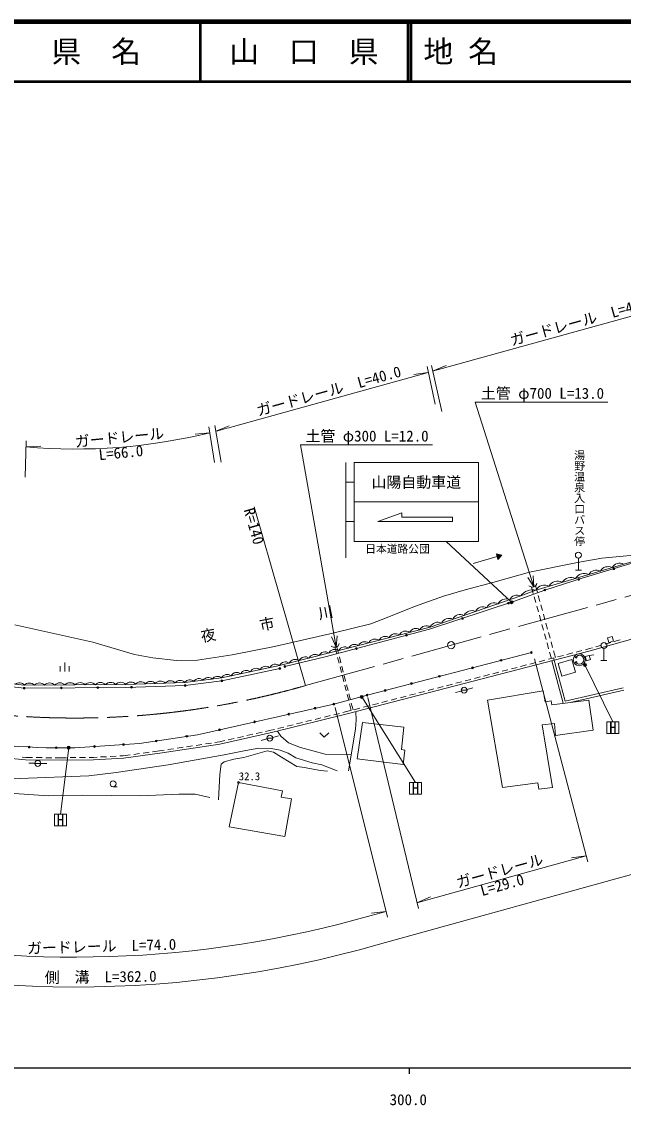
# Model space of a CAD drawing. Units: millimetres, scale not verified. Extents: x 40000 to 680000, y 20000 to 380000.
# Drawn here: x 303130 to 403837, y 198715 to 380000 of the extents above; entities that cross this region are included whole.
import ezdxf
from ezdxf.enums import TextEntityAlignment as Align

# ---------------------------------------------------------------- set-up
doc = ezdxf.new("R2010")
doc.units = ezdxf.units.MM
doc.header["$LTSCALE"] = 1000
doc.linetypes.add('CHAIN', pattern=[18.5, 12, -1.5, 3.5, -1.5])
for name, color, linetype, lineweight in [('M-BGD', 7, 'Continuous', 13), ('M-BMK', 2, 'CHAIN', 13), ('M-BMK-SRVR', 3, 'Continuous', 13), ('M-STR-HTXT', 7, 'Continuous', 13), ('M-STR-STRC', 7, 'Continuous', 13), ('M-TTL', 2, 'Continuous', 140), ('M-TTL-BAND', 7, 'Continuous', 25), ('M-TTL-LINE', 7, 'Continuous', 50)]:
    doc.layers.add(name, color=color, linetype=linetype, lineweight=lineweight)
doc.layers.add('M-BMK-HTXT', color=7, linetype='Continuous')
doc.layers.add('M-TTL-TXT', color=7, linetype='Continuous')
doc.styles.add('@ＭＳ ゴシック', font='')
doc.styles.add('ＭＳ ゴシック', font='')
doc.styles.get('@ＭＳ ゴシック').set_extended_font_data('@MS Gothic')
doc.styles.get('ＭＳ ゴシック').set_extended_font_data('MS Gothic')

msp = doc.modelspace()

# ---------------------------------------------------------------- hatches: boundary and pattern name
at = {"layer": 'M-BGD'}
for points in [[(382853, 290025), (383486, 290724), (382580, 290987)], [(402087, 288480, -1), (402387, 288480, -1)], [(396212, 286692, -1), (396512, 286692, -1)], [(390522, 284923, -1), (390822, 284923, -1)], [(384452, 282701, -1), (384752, 282701, -1)], [(376750, 280175, -1), (377050, 280175, -1)], [(367396, 277349, -1), (367696, 277349, -1)], [(358997, 275120, -1), (359297, 275120, -1)], [(388290, 274474, -1), (388590, 274474, -1)], [(346213, 271784, -1), (346513, 271784, -1)], [(347050, 272134, -1), (347350, 272134, -1)], [(378421, 271911, -1), (378721, 271911, -1)], [(383230, 273160, -1), (383530, 273160, -1)], [(372925, 270484, -1), (373225, 270484, -1)], [(303389, 268489, -1), (303689, 268489, -1)], [(309625, 268538, -1), (309925, 268538, -1)], [(315723, 268586, -1), (316023, 268586, -1)], [(321349, 268654, -1), (321649, 268654, -1)], [(330334, 268956, -1), (330634, 268956, -1)], [(336498, 269719, -1), (336798, 269719, -1)], [(368227, 269264, -1), (368527, 269264, -1)], [(360786, 267331, -1), (361086, 267331, -1)], [(363844, 268126, -1), (364144, 268126, -1)], [(352094, 265141, -1), (352394, 265141, -1)], [(355209, 265841, -1), (355509, 265841, -1)], [(341979, 262870, -1), (342279, 262870, -1)], [(347675, 264149, -1), (347975, 264149, -1)], [(336076, 261545, -1), (336376, 261545, -1)], [(325508, 259665, -1), (325808, 259665, -1)], [(330620, 260447, -1), (330920, 260447, -1)], [(304239, 258652, -1), (304539, 258652, -1)], [(308765, 258544, -1), (309065, 258544, -1)], [(315151, 258751, -1), (315451, 258751, -1)], [(320020, 259063, -1), (320320, 259063, -1)]]:
    msp.add_hatch(color=256, dxfattribs=at).paths.add_polyline_path(points)
at = {"layer": 'M-STR-HTXT'}
for points in [[(385340, 282991, -0.41421), (385240, 282652, -0.41421), (384901, 282752, -1)], [(397615, 272508, -0.41421), (397515, 272168, -0.41421), (397176, 272268, -1)], [(360279, 267152, -0.41421), (360179, 266813, -0.41421), (359840, 266913, -1)], [(311220, 258662, -0.41421), (311120, 258323, -0.41421), (310781, 258423, -1)]]:
    msp.add_hatch(color=256, dxfattribs=at).paths.add_polyline_path(points)

# ---------------------------------------------------------------- linework, layer by layer
at = {"layer": 'M-BGD'}
for p, q in [((382717, 290506), (378675, 289363)), ((382580, 290987), (382853, 290025)), ((383486, 290724), (382580, 290987)), ((383486, 290724), (382853, 290025)), ((396314, 290256), (396314, 288256)), ((395814, 288256), (396814, 288256)), ((388764, 284357), (388468, 285422)), ((389442, 284559), (389140, 285648)), ((389192, 282816), (388925, 283779)), ((389869, 283017), (389602, 283981)), ((389620, 281274), (389353, 282237)), ((390296, 281475), (390029, 282439)), ((390049, 279732), (389781, 280696)), ((390724, 279933), (390457, 280897)), ((391151, 278391), (390884, 279355)), ((390477, 278191), (390209, 279154)), ((390905, 276649), (390637, 277613)), ((391578, 276849), (391311, 277813)), ((391333, 275107), (391066, 276071)), ((392005, 275307), (391738, 276271)), ((399240, 275422), (400202, 275694)), ((400780, 275857), (401742, 276129)), ((402319, 276293), (403282, 276565)), ((355861, 274223), (355571, 275340)), ((356150, 274303), (355859, 275424)), ((360936, 267331), (388440, 274474)), ((391790, 273464), (391494, 274529)), ((392467, 273640), (392165, 274729)), ((392844, 273737), (393812, 273989)), ((394393, 274139), (395361, 274390)), ((395941, 274541), (396909, 274792)), ((397490, 274942), (398164, 275117)), ((398142, 273979), (398923, 274103)), ((398164, 275117), (398663, 275258)), ((400587, 275143), (400587, 273143)), ((309586, 271307), (309586, 272207)), ((310336, 271307), (310336, 272807)), ((311086, 271307), (311086, 272207)), ((356263, 272675), (356011, 273643)), ((356552, 272754), (356301, 273722)), ((356664, 271126), (356413, 272094)), ((356953, 271205), (356702, 272173)), ((385100, 271729), (386068, 271980)), ((386649, 272131), (387617, 272382)), ((388197, 272533), (389165, 272784)), ((389746, 272934), (390714, 273185)), ((391295, 273336), (392263, 273587)), ((391845, 273065), (393759, 265976)), ((400087, 273143), (401087, 273143)), ((357066, 269577), (356815, 270545)), ((357355, 269657), (357104, 270625)), ((378905, 270123), (379873, 270374)), ((380454, 270525), (381422, 270776)), ((382002, 270926), (382970, 271177)), ((383551, 271328), (384519, 271579)), ((357467, 268028), (357216, 268996)), ((357757, 268108), (357506, 269076)), ((371161, 268115), (372129, 268366)), ((372710, 268516), (373678, 268767)), ((374259, 268918), (375227, 269169)), ((375807, 269320), (376775, 269571)), ((377356, 269721), (378324, 269972)), ((377675, 268298), (378638, 268568)), ((355359, 265841), (360936, 267331)), ((357869, 266479), (357618, 267447)), ((358158, 266559), (357907, 267527)), ((364966, 266508), (365934, 266759)), ((366515, 266910), (367483, 267161)), ((368063, 267312), (369031, 267563)), ((369612, 267713), (370580, 267964)), ((376712, 268027), (375750, 267757)), ((376694, 268162), (377694, 268162)), ((394958, 266126), (403905, 268191)), ((357516, 264577), (358190, 264751)), ((358309, 264782), (358020, 265899)), ((358600, 264857), (358309, 265978)), ((358771, 264902), (359739, 265153)), ((360320, 265303), (361288, 265554)), ((361868, 265705), (362836, 265956)), ((363417, 266107), (364385, 266358)), ((350695, 262901), (351666, 263139)), ((352249, 263282), (353220, 263521)), ((353803, 263664), (354774, 263903)), ((355357, 264046), (356328, 264285)), ((356910, 264428), (357516, 264577)), ((342394, 260912), (343370, 261132)), ((343955, 261263), (344845, 261463)), ((344845, 261463), (345451, 261612)), ((346034, 261756), (347005, 261994)), ((347588, 262137), (348559, 262376)), ((349141, 262519), (350112, 262758)), ((333897, 259175), (334886, 259324)), ((335479, 259413), (336236, 259527)), ((336236, 259527), (337126, 259727)), ((337711, 259859), (338687, 260078)), ((339272, 260210), (340248, 260429)), ((340833, 260561), (341809, 260781)), ((344186, 260003), (343223, 259732)), ((344167, 260138), (345167, 260138)), ((345149, 260273), (346111, 260544)), ((321885, 257426), (322876, 257562)), ((323471, 257643), (324461, 257778)), ((325056, 257860), (326218, 258018)), ((326218, 258018), (326975, 258132)), ((327568, 258222), (328557, 258371)), ((329150, 258460), (330139, 258609)), ((330733, 258698), (331721, 258847)), ((332315, 258936), (333304, 259085)), ((303211, 256945), (303819, 256886)), ((303819, 256886), (304956, 256882)), ((305332, 255930), (304332, 255938)), ((305332, 255925), (306332, 255925)), ((305556, 256880), (306556, 256877)), ((306332, 255921), (307332, 255913)), ((307156, 256875), (308156, 256871)), ((308756, 256869), (309893, 256866)), ((309893, 256866), (310622, 256874)), ((311222, 256881), (312222, 256892)), ((312822, 256899), (313822, 256911)), ((314422, 256918), (315150, 256926)), ((315150, 256926), (315742, 256957)), ((316341, 256988), (317340, 257040)), ((317939, 257072), (318938, 257124)), ((319537, 257155), (320129, 257186)), ((320129, 257186), (321291, 257345)), ((318436, 252005), (319102, 252005))]:
    msp.add_line(p, q, dxfattribs=at)
for points in [[(171217, 314449), (169050, 307907), (170891, 304496), (177196, 303305), (180181, 302583), (190200, 299834), (201220, 296406), (260700, 277501), (278776, 271751), (303565, 268989), (320563, 269123), (330445, 269455), (336566, 270212), (346259, 272273), (359506, 275628), (371484, 278730), (386680, 283925), (389201, 284906), (398046, 287521), (411682, 291553), (433151, 297119)], [(171268, 303916), (177091, 302816), (180056, 302099), (190059, 299355), (201070, 295929), (260548, 277025), (278672, 271259), (303539, 268489), (320574, 268623), (330484, 268956), (336648, 269719), (346363, 271784)], [(347200, 272134), (353912, 273731), (371412, 278375), (385475, 282988), (390672, 284923), (396965, 286880), (407509, 290080), (428988, 295612), (433371, 296667)], [(163799, 293967), (174410, 292295), (185522, 289457), (199016, 285516), (228657, 276262), (263218, 265588), (284699, 259287), (288687, 258294), (297182, 257126), (303799, 256486), (309895, 256466), (315163, 256526), (320167, 256788), (326274, 257622), (336310, 259133), (344937, 261074), (357614, 264189), (398268, 274731)], [(302009, 279097), (315024, 276200), (322004, 274159), (325112, 273599), (329068, 273113), (332549, 273204), (338351, 274089), (345426, 275465), (355455, 277775), (361566, 279278), (364313, 280339), (368897, 282156), (373734, 283893), (377363, 284966), (381995, 286180), (388112, 287917), (396186, 289552), (400249, 290236), (408542, 291041)], [(398268, 274731), (407582, 277366), (408322, 277736), (435817, 285225), (438408, 285982), (442182, 287193), (447221, 287514), (454850, 288079), (459038, 288425), (459358, 288369), (472256, 278752), (472813, 266270)], [(392128, 273552), (394076, 266333), (403815, 268581)], [(307238, 258546), (312025, 258541), (322837, 259233), (332553, 260720), (355359, 265841)], [(357861, 254689), (358985, 261656), (359107, 263190), (359048, 264560)], [(345944, 261322), (346486, 260471), (347765, 259329), (349825, 258578), (353917, 257465), (358301, 257417)], [(353026, 261028), (353776, 260328), (354526, 261028)], [(263150, 256276), (267187, 257175), (270619, 257947), (272080, 258118), (274171, 258021), (277627, 257301), (283624, 255923), (291981, 254368), (297490, 253629), (300129, 253468), (302848, 253367), (314350, 253840), (318924, 254392), (327651, 255703), (337050, 257328), (340670, 258063), (342838, 258450), (344864, 258411), (346370, 258143), (347720, 257610), (348996, 256850), (351765, 256000), (353380, 255666), (355960, 254648)], [(336091, 249836), (336299, 254058), (336534, 255812), (337043, 256174), (338660, 256608), (340302, 256899), (344212, 258002), (345292, 257768), (346619, 256984), (349168, 255397), (350453, 255228), (353079, 254733), (354333, 254630)], [(274563, 253275), (277799, 252662), (282844, 252057), (290789, 251497), (294962, 251224), (301922, 250877), (307582, 250498), (313324, 250582), (323039, 250510), (329413, 250750), (332148, 250750), (334647, 250239)]]:
    msp.add_lwpolyline(points, dxfattribs=at)
for points in [[(401197, 276906), (401965, 277130), (402189, 276362), (401421, 276138)], [(397451, 273777), (398142, 273979), (398343, 273288), (397652, 273086)], [(393563, 270511), (395855, 271193), (395225, 273311), (392933, 272628)], [(383594, 251887), (389534, 252674), (389677, 251596), (391996, 251903), (390247, 262395), (392300, 262582), (392482, 260582), (398770, 261455), (398066, 266517), (391849, 265736), (391749, 266392), (390747, 266239), (390399, 268068), (381119, 266496)], [(360162, 262757), (359301, 256698), (366995, 255752), (367287, 258133), (366689, 258224), (367101, 261968)], [(339409, 252720), (337869, 245309), (347180, 243672), (348268, 249973), (346581, 250264), (346766, 251337)]]:
    msp.add_lwpolyline(points, close=True, dxfattribs=at)
for centre, radius in [((396314, 290756), 500), ((402237, 288480), 150), ((396362, 286692), 150), ((390672, 284923), 150), ((384602, 282701), 150), ((376900, 280175), 150), ((367546, 277349), 150), ((400587, 275643), 500), ((359147, 275120), 150), ((388440, 274474), 150), ((396465, 273250), 1000), ((395942, 273650), 120), ((346363, 271784), 150), ((347200, 272134), 150), ((378571, 271911), 150), ((383380, 273160), 150), ((395942, 272850), 120), ((373075, 270484), 150), ((303539, 268489), 150), ((309775, 268538), 150), ((315873, 268586), 150), ((321499, 268654), 150), ((330484, 268956), 150), ((336648, 269719), 150), ((368377, 269264), 150), ((377194, 268162), 500), ((360936, 267331), 150), ((363994, 268126), 150), ((352244, 265141), 150), ((355359, 265841), 150), ((342129, 262870), 150), ((347825, 264149), 150), ((336226, 261545), 150), ((325658, 259665), 150), ((330770, 260447), 150), ((344667, 260138), 500), ((304389, 258652), 150), ((308915, 258544), 150), ((315301, 258751), 150), ((320170, 259063), 150), ((305832, 255925), 500), ((318436, 252505), 500), ((339409, 252720), 150)]:
    msp.add_circle(centre, radius, dxfattribs=at)
for centre, radius, start, end in [((399325, 286779), 1478, 63.03595, 149.89379), ((401273, 287355), 1478, 63.03595, 149.89379), ((403220, 287931), 1478, 63.03595, 149.89379), ((395075, 285372), 1677, 63.03595, 149.89379), ((397286, 286026), 1677, 63.03595, 149.89379), ((388649, 282596), 2375, 76.55764, 145.97576), ((388572, 286228), 812, 229.08241, 348.11203), ((390652, 284065), 1677, 63.03595, 149.89379), ((392863, 284719), 1677, 63.03595, 149.89379), ((384149, 282020), 1406, 63.31088, 154.43793), ((386049, 282669), 1406, 63.31088, 154.43793), ((378451, 280072), 1406, 63.31088, 154.43793), ((380350, 280721), 1406, 63.31088, 154.43793), ((382250, 281370), 1406, 63.31088, 154.43793), ((372752, 278123), 1406, 63.31088, 154.43793), ((374652, 278773), 1406, 63.31088, 154.43793), ((376551, 279422), 1406, 63.31088, 154.43793), ((365686, 276442), 1166, 55.26533, 153.77233), ((367397, 276885), 1166, 55.26533, 153.77233), ((369108, 277328), 1166, 55.26533, 153.77233), ((370819, 277771), 1166, 55.26533, 153.77233), ((355492, 276148), 812, 229.08241, 348.11203), ((358857, 274713), 1122, 54.63914, 153.78389), ((360553, 275113), 1166, 55.26533, 153.77233), ((362264, 275556), 1166, 55.26533, 153.77233), ((363975, 275999), 1166, 55.26533, 153.77233), ((352233, 273036), 1122, 54.63914, 153.78389), ((353889, 273455), 1122, 54.63914, 153.78389), ((355545, 273874), 1122, 54.63914, 153.78389), ((357201, 274294), 1122, 54.63914, 153.78389), ((396465, 273450), 560, 90, 146.77389), ((396465, 273250), 760, 270, 90), ((343972, 271117), 1054, 50.42398, 153.58002), ((345587, 271461), 1054, 50.42398, 153.58002), ((347265, 271777), 1122, 54.63914, 153.78389), ((348921, 272197), 1122, 54.63914, 153.78389), ((350577, 272616), 1122, 54.63914, 153.78389), ((396465, 273050), 560, 213.22611, 270), ((334351, 269279), 1011, 47.37014, 146.73894), ((335881, 269469), 1011, 47.37014, 146.73894), ((337510, 269743), 1054, 50.42398, 153.58002), ((339125, 270087), 1054, 50.42398, 153.58002), ((340741, 270430), 1054, 50.42398, 153.58002), ((342356, 270774), 1054, 50.42398, 153.58002), ((302767, 268458), 958, 33.64522, 133.63968), ((304421, 268184), 1175, 44.12393, 136.78244), ((306121, 268198), 1175, 44.12393, 136.78244), ((307821, 268211), 1175, 44.12393, 136.78244), ((309521, 268224), 1175, 44.12393, 136.78244), ((311221, 268238), 1175, 44.12393, 136.78244), ((312920, 268251), 1175, 44.12393, 136.78244), ((314620, 268265), 1175, 44.12393, 136.78244), ((316320, 268278), 1175, 44.12393, 136.78244), ((318020, 268292), 1175, 44.12393, 136.78244), ((319720, 268305), 1175, 44.12393, 136.78244), ((321411, 268440), 1089, 42.73506, 141.11078), ((323058, 268495), 1089, 42.73506, 141.11078), ((324705, 268550), 1089, 42.73506, 141.11078), ((326351, 268606), 1089, 42.73506, 141.11078), ((327998, 268661), 1089, 42.73506, 141.11078), ((329645, 268716), 1089, 42.73506, 141.11078), ((331290, 268900), 1011, 47.37014, 146.73894), ((332820, 269090), 1011, 47.37014, 146.73894), ((309410, 354958), 96436, 254.11074, 268.70951)]:
    msp.add_arc(centre, radius, start, end, dxfattribs=at)
at = {"layer": 'M-BMK'}
msp.add_line((350623, 268929), (436478, 292707), dxfattribs=at)
msp.add_arc((312023, 403503), 140000, 251.55598, 286.00456, dxfattribs=at)
at = {"layer": 'M-BMK-SRVR'}
msp.add_circle((375010, 275683), 600, dxfattribs=at)
at = {"layer": 'M-STR-HTXT'}
for p, q in [((371922, 321522), (422788, 335609)), ((338582, 312289), (371191, 321320)), ((371191, 321320), (368757, 321000)), ((372347, 316012), (370978, 322298)), ((373438, 314809), (371702, 322499)), ((371922, 321522), (374174, 322500)), ((379018, 316363), (401245, 316363)), ((388831, 285458), (379018, 316363)), ((335391, 306270), (334481, 312224)), ((336498, 306283), (335447, 312466)), ((335615, 311477), (337884, 312414)), ((334633, 311231), (332190, 310988)), ((303724, 303786), (303896, 309855)), ((303867, 308853), (306318, 308990)), ((349790, 309215), (371883, 309215)), ((355751, 275378), (349790, 309215)), ((350623, 268929), (342041, 298850)), ((385120, 282871), (374181, 293062)), ((388831, 285458), (387828, 287029)), ((388831, 285458), (388743, 287319)), ((355751, 275378), (354966, 277068)), ((355751, 275378), (355911, 277234)), ((388977, 273398), (397871, 239472)), ((397396, 272388), (402100, 262891)), ((360060, 267033), (369037, 252746)), ((361080, 266921), (369528, 231623)), ((355594, 265262), (364366, 230194)), ((311000, 258542), (309643, 247444)), ((363008, 225667), (442126, 247577)), ((369295, 232597), (397617, 240440)), ((397617, 240440), (395183, 240120)), ((369295, 232597), (371547, 233575)), ((361652, 230480), (364123, 231164)), ((364123, 231164), (361689, 230845))]:
    msp.add_line(p, q, dxfattribs=at)
for centre in [(385120, 282871), (397396, 272388), (360060, 267033), (311000, 258542)]:
    msp.add_circle(centre, 250, dxfattribs=at)
for centre, radius, start, end in [((312020, 403587), 95083, 284.36794, 286.2216), ((312020, 403587), 95083, 265.08112, 283.75803), ((312028, 403469), 179966, 257.71279, 286.00619), ((312028, 403469), 184966, 251.73637, 285.99901)]:
    msp.add_arc(centre, radius, start, end, dxfattribs=at)
at = {"layer": 'M-STR-STRC'}
for p, q in [((357379, 306256), (357379, 290284)), ((358768, 306256), (379601, 306256)), ((358768, 306256), (358768, 293062)), ((379601, 306256), (379601, 293062)), ((357379, 302957), (358768, 302957)), ((379601, 299659), (358768, 299659)), ((366768, 297860), (362768, 296360)), ((366768, 297860), (366768, 297110)), ((357379, 296360), (358768, 296360)), ((362768, 296360), (375268, 296360)), ((366768, 297110), (375268, 297110)), ((366768, 296360), (375268, 296360)), ((375268, 297110), (375268, 296360)), ((379601, 293062), (358768, 293062))]:
    msp.add_line(p, q, dxfattribs=at)
for points in [[(401100, 260891), (403100, 260891), (403100, 262891), (401100, 262891)], [(368037, 250746), (370037, 250746), (370037, 252746), (368037, 252746)], [(308643, 245444), (310643, 245444), (310643, 247444), (308643, 247444)]]:
    msp.add_lwpolyline(points, close=True, dxfattribs=at)
at = {"layer": 'M-TTL'}
msp.add_line((680000, 380000), (40000, 380000), dxfattribs=at)
at = {"layer": 'M-TTL-BAND'}
for p, q in [((40000, 205000), (579000, 205000)), ((368000, 205000), (368000, 204000))]:
    msp.add_line(p, q, dxfattribs=at)
at = {"layer": 'M-TTL-LINE'}
for p, q in [((333000, 380000), (333000, 370000)), ((367750, 380000), (367750, 370000)), ((368250, 380000), (368250, 370000)), ((40000, 370000), (680000, 370000))]:
    msp.add_line(p, q, dxfattribs=at)

# ---------------------------------------------------------------- texts
at = {"layer": 'M-BGD', "style": 'ＭＳ ゴシック'}
msp.add_text('32.3', height=1320, dxfattribs=at).set_placement((339466, 253759), align=Align.MIDDLE_LEFT)
at = {"layer": 'M-BMK-HTXT', "style": '@ＭＳ ゴシック'}
msp.add_text('湯野温泉入口バス停', height=1320, rotation=270, dxfattribs=at).set_placement((396479, 308401), align=Align.MIDDLE_LEFT)
at = {"layer": 'M-BMK-HTXT', "style": 'ＭＳ ゴシック'}
msp.add_text('夜\u3000\u3000\u3000市\u3000\u3000\u3000川', height=1833, rotation=11.005, dxfattribs=at).set_placement((344183, 279247), align=Align.MIDDLE_CENTER)
at = {"layer": 'M-STR-HTXT', "style": 'ＭＳ ゴシック'}
for s, rotation, p in [('ガードレール\u3000L=46.0', 15.48, (397345, 328563)), ('ガードレール\u3000L=40.0', 15.48, (354924, 316815)), ('ガードレール', 5.588, (319634, 308986)), ('ガードレール', 15.479, (383520, 236536)), ('ガードレール\u3000L=74.0', 1.586, (316547, 223860)), ('側\u3000溝\u3000L=362.0', 0.705, (316373, 218746))]:
    msp.add_text(s, height=1833, rotation=rotation, dxfattribs=at).set_placement(p, align=Align.BOTTOM_CENTER)
for s, p in [('土管 φ700 L=13.0', (379995, 316363)), ('土管 φ300 L=12.0', (350633, 309215))]:
    msp.add_text(s, height=1833, dxfattribs=at).set_placement(p, align=Align.BOTTOM_LEFT)
for s, rotation, p in [('L=66.0', 5.588, (319654, 308810)), ('L=29.0', 15.479, (383308, 236477))]:
    msp.add_text(s, height=1833, rotation=rotation, dxfattribs=at).set_placement(p, align=Align.TOP_CENTER)
msp.add_text('R=140', height=1833, rotation=286.005, dxfattribs=at).set_placement((342041, 298850), align=Align.TOP_LEFT)
at = {"layer": 'M-STR-STRC', "style": 'ＭＳ ゴシック'}
for s, height, p in [('山陽自動車道', 1833, (369185, 302957)), ('日本道路公団', 1320, (366039, 291803)), ('H', 1833, (402100, 261891)), ('H', 1833, (369037, 251746)), ('H', 1833, (309643, 246444))]:
    msp.add_text(s, height=height, dxfattribs=at).set_placement(p, align=Align.MIDDLE_CENTER)
at = {"layer": 'M-TTL-BAND', "style": 'ＭＳ ゴシック'}
msp.add_text('300.0', height=1833, dxfattribs=at).set_placement((367844, 198195), align=Align.BOTTOM_CENTER)
at = {"layer": 'M-TTL-TXT', "style": 'ＭＳ ゴシック'}
for s, p in [('県\u3000名', (315625, 375000)), ('山\u3000口\u3000県', (350375, 375000))]:
    msp.add_text(s, height=3666, dxfattribs=at).set_placement(p, align=Align.MIDDLE_CENTER)
msp.add_text('地 名', height=3666, dxfattribs=at).set_placement((370380, 375000), align=Align.MIDDLE_LEFT)

doc.saveas('drawing.dxf')
